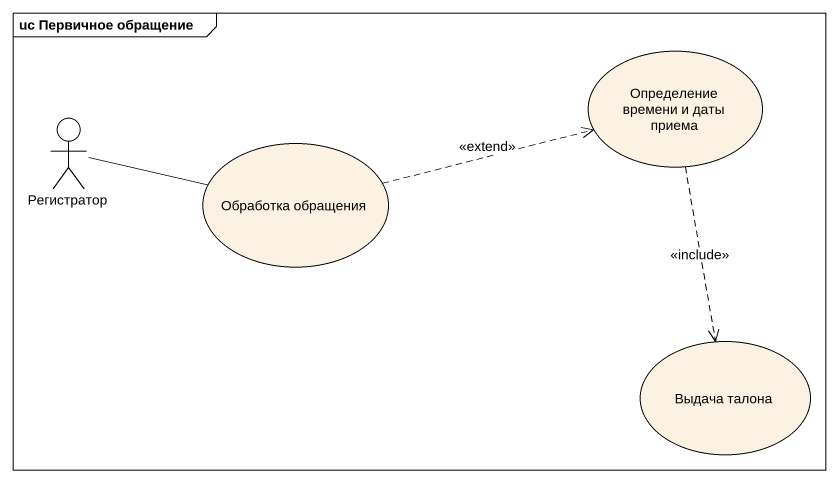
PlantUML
@startuml
mainframe uc Первичное обращение
usecase "Определение времени и даты приема" as Определение_времени_и_даты
actor Регистратор
usecase "Обработка обращения" as Обработка_обращения
usecase "Выдача талона" as Выдача_талона
Определение_времени_и_даты ..> Выдача_талона : <<include>>
Регистратор -right- Обработка_обращения
Обработка_обращения .right.> Определение_времени_и_даты : <<extend>>
@enduml
